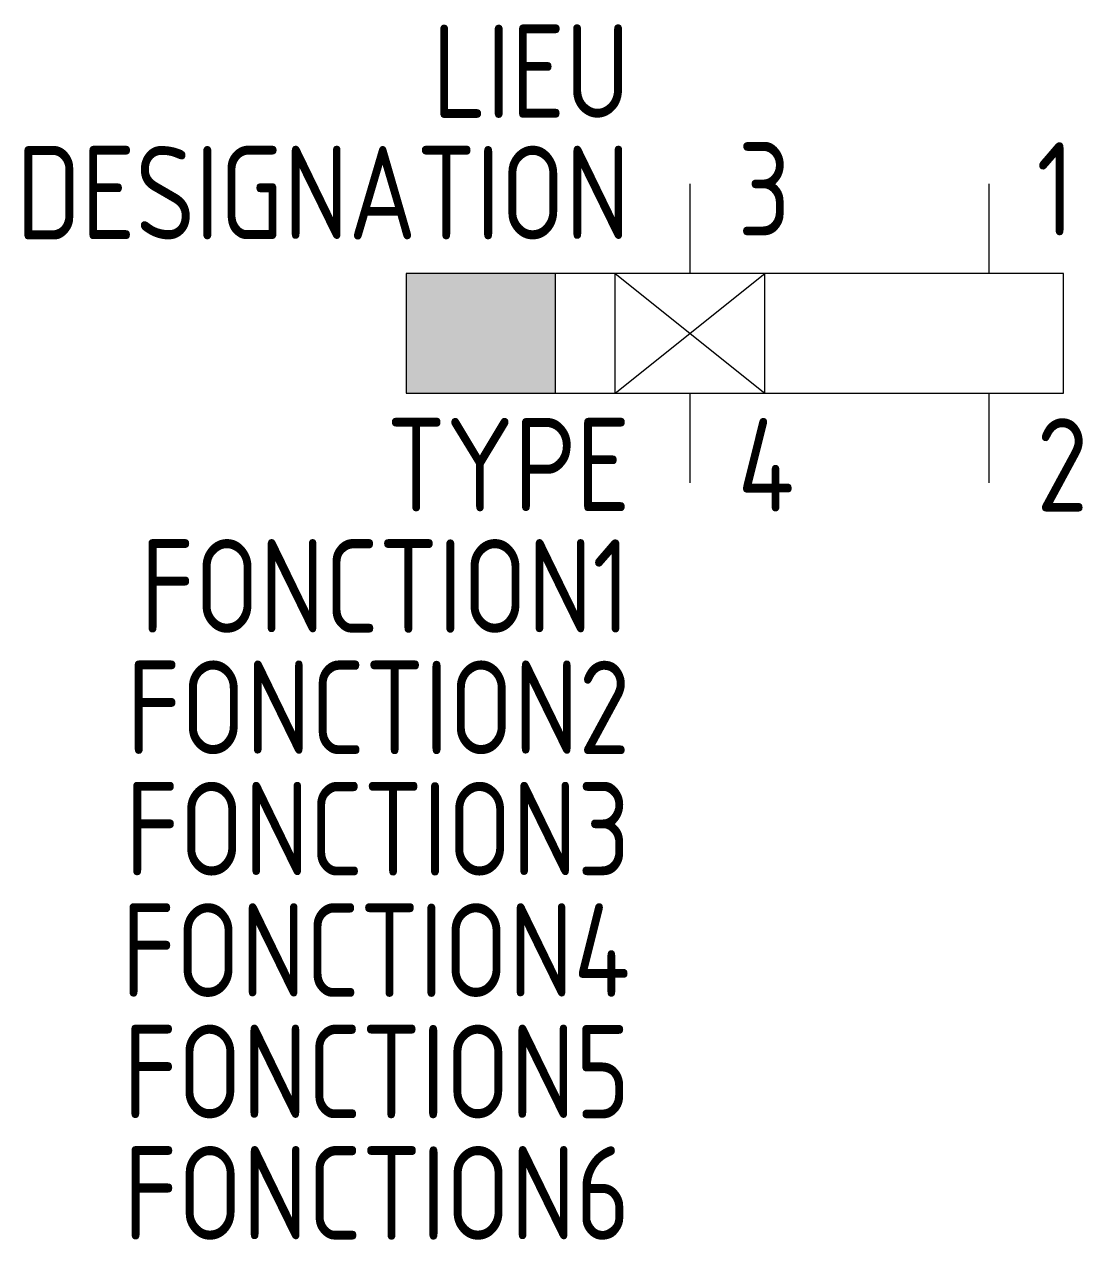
# Model space of a CAD drawing. Header units: millimetres. Extents: x -17.8 to 10.5, y -28.3 to 4.3.
import ezdxf
from ezdxf.enums import TextEntityAlignment as Align

# ---------------------------------------------------------------- set-up
doc = ezdxf.new("R2010")
doc.units = ezdxf.units.MM
for name, color, linetype in [('SYMB_FIL', 3, 'Continuous'), ('SYMB_FIL_FIN', 1, 'Continuous'), ('SYMB_TXT_CONTACT', 2, 'Continuous'), ('SYMB_TXT_NOM', 3, 'Continuous')]:
    doc.layers.add(name, color=color, linetype=linetype)
doc.styles.add('NET2_5', font='isocp.shx', dxfattribs={"width": 0.9, "height": 2.5})

msp = doc.modelspace()

# ---------------------------------------------------------------- hatches: boundary and pattern name
at = {"layer": 'SYMB_FIL_FIN'}
msp.add_hatch(color=256, dxfattribs=at).paths.add_polyline_path([(-7.6, -2.4), (-7.6, -5.6), (-3.6, -5.6), (-3.6, -2.4)])

# ---------------------------------------------------------------- linework, layer by layer
at = {"layer": 'SYMB_FIL'}
for p, q in [((0, 0), (0, -2.4)), ((8, 0), (8, -2.4)), ((-2, -5.6), (-2, -2.4)), ((2, -5.6), (2, -2.4)), ((0, -5.6), (0, -8)), ((8, -5.6), (8, -8))]:
    msp.add_line(p, q, dxfattribs=at)
msp.add_lwpolyline([(-7.6, -5.6), (10, -5.6), (10, -2.4), (-7.6, -2.4)], close=True, dxfattribs=at)
at = {"layer": 'SYMB_FIL_FIN'}
for p, q in [((-3.6, -5.6), (-3.6, -2.4)), ((-2, -2.4), (2, -5.6)), ((-2, -5.6), (2, -2.4))]:
    msp.add_line(p, q, dxfattribs=at)

# ---------------------------------------------------------------- texts
at = {"layer": 'SYMB_TXT_CONTACT', "style": 'NET2_5', "width": 0.9, "flags": 8}
for tag, p, s in [('3', (1.275, -1.384), 'Y1'), ('1', (9.275, -1.384), 'A1'), ('4', (1.275, -8.773), 'Y2'), ('2', (9.275, -8.773), 'A2')]:
    msp.add_attdef(tag, p, s, height=2.5, dxfattribs=at)
at = {"layer": 'SYMB_TXT_NOM', "style": 'NET2_5', "width": 0.9, "flags": 8}
for tag, text, p in [('LIEU', '', (-1.6, 1.766)), ('DESIGNATION', 'K?', (-1.6, -1.484)), ('TYPE', '', (-1.6, -8.766)), ('FONCTION1', '', (-1.6, -12.016)), ('FONCTION2', '', (-1.6, -15.266)), ('FONCTION3', '', (-1.6, -18.516)), ('FONCTION4', '', (-1.6, -21.766)), ('FONCTION5', '', (-1.6, -25.016)), ('FONCTION6', '', (-1.6, -28.266))]:
    msp.add_attdef(tag, text=text, height=2.5, dxfattribs=at).set_placement(p, align=Align.RIGHT)

doc.saveas('drawing.dxf')
